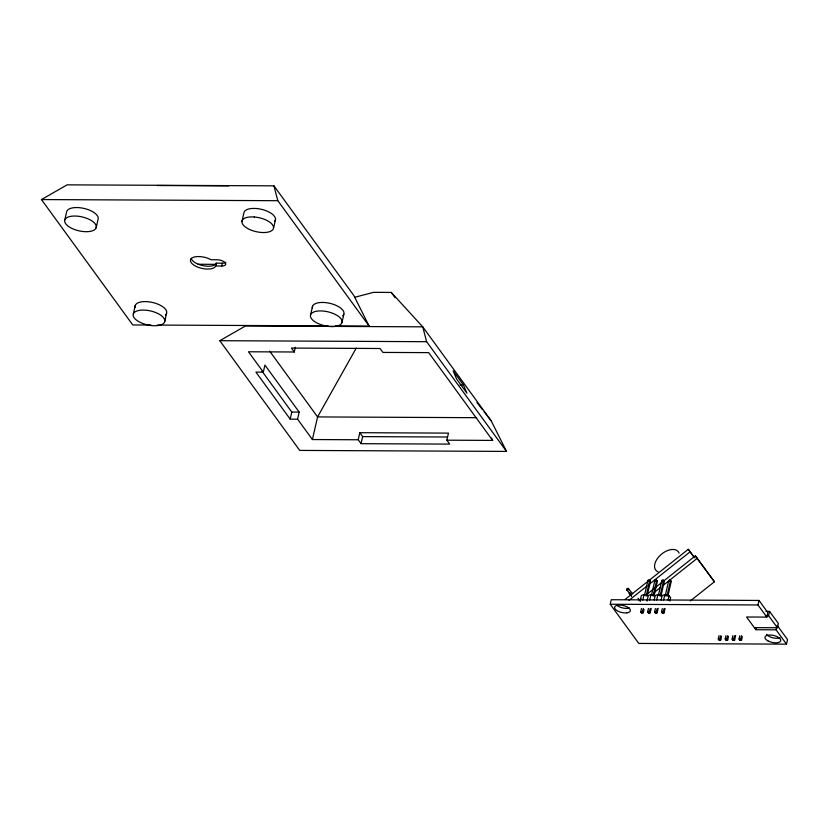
<?xml version="1.0" encoding="UTF-8"?>
<svg xmlns="http://www.w3.org/2000/svg" width="829" height="829" viewBox="0 0 829 829"><rect width="100%" height="100%" fill="white"/><g stroke="black" fill="none" stroke-linecap="round" stroke-linejoin="round"><path stroke-width="1.24" d="M64.817 219.882L66.766 211.395A16.165 7.14 12.9 0 1 84.859 208.628A16.165 7.14 12.9 0 1 98.06 219.364L96.123 227.84A16.165 7.14 12.9 0 1 70.527 227.716A16.165 7.14 12.9 0 1 74.765 216.027A16.165 7.14 12.9 0 1 96.123 227.84M133.324 313.922L135.262 305.445M164.619 321.88A16.165 7.14 12.9 0 0 143.262 310.067A16.165 7.14 12.9 0 0 139.023 321.766A16.165 7.14 12.9 0 0 164.619 321.88L166.556 313.403M215.623 265.995L221.685 266.026A6.466 2.85 12.9 0 0 225.312 262.917A6.466 2.85 12.9 0 0 217.115 259.757L211.063 259.726A12.932 5.71 12.9 0 0 201.758 256.772L198.535 256.544A12.932 5.71 12.9 0 0 191.292 262.762A12.932 5.71 12.9 0 0 207.675 269.083L210.576 268.886A12.932 5.71 12.9 0 0 215.623 265.995L216.276 263.176L222.327 263.197A6.466 2.85 12.9 0 0 225.84 262.306M221.685 266.026L222.327 263.197M241.923 221.55L243.861 213.063A16.165 7.14 12.9 0 1 252.296 208.442L256.171 208.483A16.165 7.14 12.9 0 1 273.694 215.385L275.135 217.426A16.165 7.14 12.9 0 1 274.824 221.146M273.57 227.882L275.518 219.395M297.559 419.173L290.171 419.132L255.923 372.117L263.311 372.148L264.928 365.081L299.176 412.096L297.559 419.173L312.398 439.546L358.201 439.764L361.05 443.681L449.691 444.106L446.841 440.189L448.458 433.121L359.817 432.697L358.201 439.764M263.311 372.148L248.472 351.776L294.264 351.993L295.342 347.278M310.595 314.771L312.543 306.295M290.171 419.132L291.787 412.065L262.109 371.309M312.398 439.546L317.58 416.925L356.221 348.128M341.89 322.74A16.165 7.14 12.9 0 0 320.533 310.916A16.165 7.14 12.9 0 0 316.305 322.616A16.165 7.14 12.9 0 0 341.89 322.74L343.838 314.253M361.05 443.681L362.667 436.614L359.817 432.697M610.237 604.258L611.274 599.73L759.012 600.445L767.841 612.569L766.804 617.097L746.566 617.004L755.841 629.729L776.079 629.822L786.514 644.154L638.786 643.439L610.237 604.258L757.975 604.963L766.804 617.097M640.061 601.129L641.356 595.502L644.04 594.455L648.278 595.533L650.972 594.486L655.211 595.554L657.905 594.517L662.143 595.595L664.837 594.548L669.076 595.626L670.63 597.75L669.853 601.118M642.755 600.072L644.04 594.455M641.501 608.465L640.734 611.833L641.428 612.797L643.242 612.807L644.019 609.429M644.62 594.88L647.946 580.352L649.366 580.103L650.454 581.316L647.128 595.854M641.428 612.797L641.978 612.31M649.19 580.839L649.366 580.103L650.454 581.316M643.314 608.476L641.895 612.704L640.734 611.833L642.548 611.843L643.242 612.807L641.895 612.704M646.143 596.103L649.749 580.362L647.946 580.352M646.993 601.149L648.278 595.533M649.687 600.103L650.972 594.486M648.433 608.486L647.667 611.864L648.361 612.828L650.174 612.828L651.2 608.331M651.542 594.911L654.879 580.383L656.288 580.134L657.387 581.347L654.05 595.875M648.361 612.828L648.91 612.341M656.122 580.86L656.288 580.134L657.387 581.347M650.247 608.496L648.827 612.724L647.667 611.864L649.47 611.875L650.174 612.828L648.827 612.724M653.076 596.134L656.682 580.383L654.879 580.383L655.573 581.336M654.185 600.061L655.211 595.554M656.62 600.144L657.905 594.517M655.376 608.527L654.599 611.906L655.293 612.859L657.107 612.869L658.143 608.372M658.485 594.953L661.811 580.414L663.231 580.165L664.319 581.388L660.993 595.916M655.293 612.859L655.853 612.382M663.055 580.901L663.231 580.165L664.319 581.388M657.179 608.538L655.76 612.766L654.599 611.906L656.413 611.906L657.107 612.869L655.76 612.766M660.019 596.165L663.625 580.424L661.811 580.414M661.117 600.092L662.143 595.595M663.552 600.175L664.837 594.548M662.298 608.559L661.532 611.926L662.226 612.89L664.039 612.9L665.065 608.403M665.138 596.186L668.744 580.445L670.153 580.196L671.252 581.409L667.925 595.947M662.226 612.89L662.775 612.413M669.987 580.932L670.153 580.196L671.252 581.409M664.112 608.569L662.692 612.797L661.532 611.926L663.335 611.937L664.039 612.9L662.692 612.797M666.941 596.196L670.547 580.455L668.744 580.445L669.438 581.409M668.05 600.123L669.076 595.626M719.033 635.615L718.256 638.993L718.961 639.957L720.764 639.957L721.541 636.589M718.961 639.957L719.51 639.47M720.836 635.625L719.417 639.853L718.256 638.993L720.069 639.004L720.764 639.957L719.417 639.853M725.955 635.646L725.188 639.024L725.883 639.978L727.696 639.988L728.463 636.62M725.883 639.978L726.432 639.501M727.769 635.656L726.349 639.884L725.188 639.024L726.992 639.035L727.696 639.988L726.349 639.884M732.898 635.688L732.121 639.055L732.826 640.019L734.629 640.029L735.665 635.532M732.826 640.019L733.375 639.542M734.701 635.698L733.282 639.926L732.121 639.055L733.934 639.066L734.629 640.029L733.282 639.926M739.82 635.719L739.053 639.086L739.748 640.05L741.561 640.061L742.338 636.682M739.748 640.05L740.297 639.563M741.634 635.719L740.214 639.957L739.053 639.086L740.867 639.097L741.561 640.061L740.214 639.957M757.975 604.963L759.012 600.445M755.841 629.729L756.359 627.47M754.867 627.636L777.395 627.75L768.587 615.667L769.561 611.408L765.809 611.398M776.079 629.822L776.597 627.563M777.395 627.75L778.369 623.491L769.561 611.408M786.514 644.154L787.55 639.625L777.115 625.304M628.796 589.284L627.242 588.901L626.548 589.554L627.242 590.517L628.796 589.284L628.092 588.321L627.242 588.901L627.242 590.517M631.47 596.03L629.232 593.222L629.926 592.569M624.993 599.522L688.277 549.306L694.733 557.824M628.993 600.31L647.076 585.968M649.086 584.372L690.267 551.689M639.066 600.507L641.076 598.911M647.107 594.134L695.324 555.876L714.432 581.771L690.319 600.901M654.112 592.538L660.143 587.751M663.148 585.367L697.303 558.259M150.868 325.041L132.785 324.958L41.45 199.561L67.108 184.846L273.933 185.841L353.848 295.559L369.154 326.087L335.569 325.932M219.799 340.698L245.457 325.984L422.738 326.833L491.234 420.883L506.529 451.411L299.715 450.416L219.799 340.698L426.624 341.693L506.529 451.411M354.885 297.238L373.547 292.347L391.267 292.43L422.738 326.833L426.624 341.693M157.406 185.52L228.628 185.862M41.45 199.561L277.819 200.701L369.154 326.087M198.121 264.254L216.1 264.347M157.323 325.072L327.818 325.89M459.94 385.029L463.484 385.05L466.945 393.226L456.592 379.008L453.131 370.832L463.484 385.05M291.787 412.065L299.176 412.096M476.582 417.692L317.58 416.925L269.632 351.092M362.667 436.614L447.453 437.018M446.841 440.189L492.633 440.406L491.67 438.137M766.089 615.646L768.587 615.667M714.432 581.771L695.324 555.876M638.029 598.227L640.33 600.994M632.703 593.865L628.092 588.321L626.548 589.554L631.159 595.098M629.232 593.222L631.532 595.999M476.913 402.562L482.478 409.692M484.074 411.723L491.234 420.883M688.277 549.306L694.236 557.482M391.267 292.43L395.081 297.652M492.633 440.406L428.697 352.636L382.905 352.418L380.055 348.501L291.414 348.076L294.264 351.993M273.933 185.841L277.819 200.701M629.543 607.947A8.083 3.565 12.9 0 1 627.999 608.299L626.154 608.393A8.083 3.565 12.9 0 1 616.994 605.336M780.037 637.802A8.083 3.565 12.9 0 1 766.493 634.361M658.205 571.886A14.549 8.715 -39.8 0 1 660.754 554.829A14.549 8.715 -39.8 0 1 679.086 553.119M312.44 308.17A16.165 7.14 12.9 0 1 330.636 303.518A16.165 7.14 12.9 0 1 342.667 315.859M216.276 263.176A12.932 5.71 12.9 0 1 211.219 266.057L208.317 266.254A12.932 5.71 12.9 0 1 191.157 258.306M135.168 307.321A16.165 7.14 12.9 0 1 153.355 302.668A16.165 7.14 12.9 0 1 165.396 315.01M626.962 612.828L625.118 612.921A8.083 3.565 12.9 0 1 614.621 607.201A8.083 3.565 12.9 0 1 626.537 606.61A8.083 3.565 12.9 0 1 626.962 612.828M254.234 216.97L250.358 216.918A16.165 7.14 12.9 0 0 243.146 224.877A16.165 7.14 12.9 0 0 262.596 232.534A16.165 7.14 12.9 0 0 273.187 225.913L271.757 223.871A16.165 7.14 12.9 0 0 254.234 216.97M767.872 640.848A8.083 3.565 12.9 0 0 780.669 640.91A8.083 3.565 12.9 0 0 769.986 635.004A8.083 3.565 12.9 0 0 767.872 640.848"/></g></svg>
